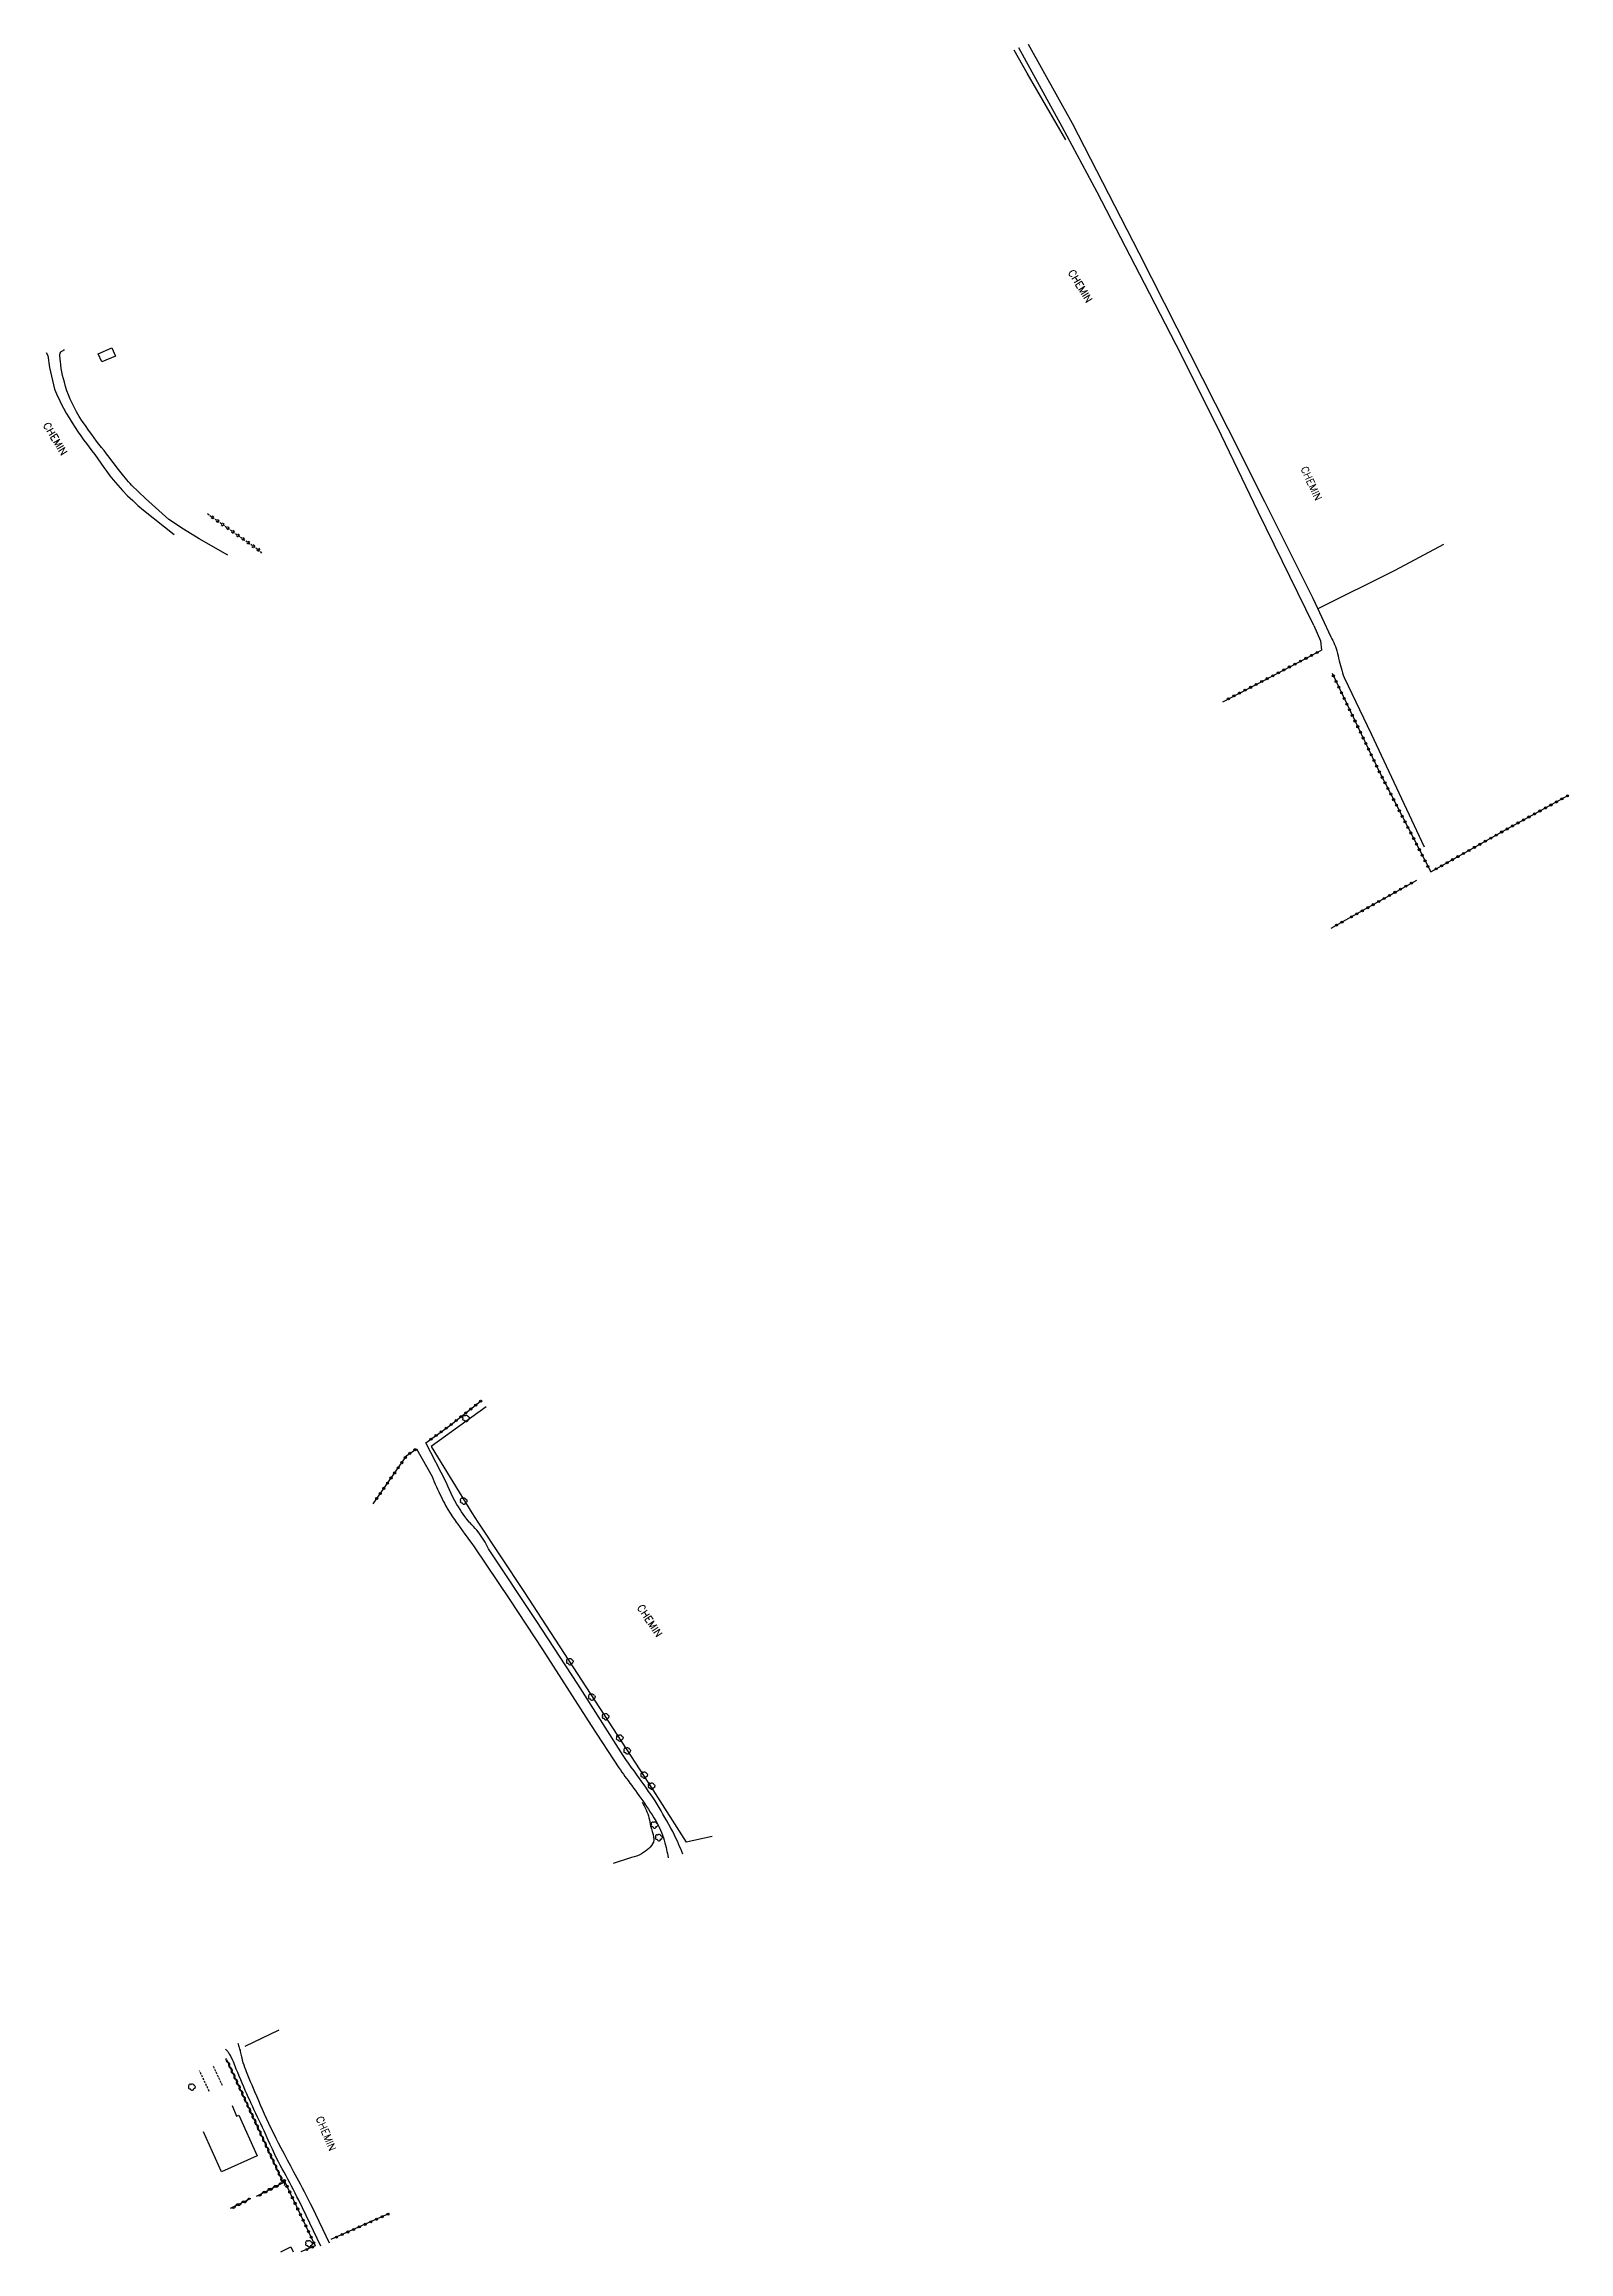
# Model space of a CAD drawing. Header units: millimetres. Extents: x 109230 to 109856, y 121000 to 122001.
# Drawn here: x 109230 to 109595, y 121000 to 121529 of the extents above; entities that cross this region are included whole.
import ezdxf

# ---------------------------------------------------------------- set-up
doc = ezdxf.new("R2010")
doc.units = ezdxf.units.MM
doc.linetypes.add('DASHED', pattern=[0.75, 0.5, -0.25])
doc.layers.get('0').update_dxf_attribs({"linetype": 'CONTINUOUS'})
for name, color, linetype in [('W0071', 7, 'CONTINUOUS'), ('W0101', 7, 'CONTINUOUS'), ('W0104', 1, 'CONTINUOUS'), ('W0112', 1, 'DASHED'), ('W0211', 2, 'CONTINUOUS'), ('W0220', 5, 'DASHED'), ('W0300', 7, 'CONTINUOUS'), ('W0310', 3, 'CONTINUOUS'), ('W0323', 7, 'CONTINUOUS'), ('W0330', 7, 'CONTINUOUS'), ('W0989', 7, 'CONTINUOUS')]:
    doc.layers.add(name, color=color, linetype=linetype)
doc.styles.get("Standard").update_dxf_attribs({"font": 'romans.shx', "width": 0.85})

# ---------------------------------------------------------------- blocks, each defined once
blk = doc.blocks.new('T300')
for p, q in [((-0.8, 0.51), (-0.86, 0.34)), ((-0.86, 0.34), (-0.86, 0.17)), ((-0.86, 0.17), (-0.74, 0.06)), ((-0.69, 0.63), (-0.8, 0.51)), ((-0.8, -0.06), (-0.74, 0.06)), ((-0.74, 0.06), (-0.69, 0.11)), ((-0.57, 0.69), (-0.69, 0.63)), ((-0.46, 0.69), (-0.57, 0.69)), ((-0.29, 0.63), (-0.46, 0.69)), ((-0.29, 0.63), (-0.17, 0.74)), ((-0.23, 0.57), (-0.29, 0.63)), ((-0.17, 0.74), (-0.06, 0.8)), ((-0.06, 0.8), (0.06, 0.8)), ((0.06, 0.8), (0.23, 0.74)), ((0.23, 0.74), (0.34, 0.63)), ((0.34, 0.63), (0.4, 0.51)), ((0.46, 0.46), (0.34, 0.46)), ((0.4, 0.51), (0.4, 0.46)), ((0.57, 0.4), (0.46, 0.46)), ((0.57, 0.4), (0.69, 0.29)), ((0.69, 0.29), (0.74, 0.17)), ((0.74, 0.06), (0.69, -0.17)), ((0.74, 0.17), (0.74, 0.06)), ((-0.8, -0.17), (-0.8, -0.06)), ((-0.8, -0.23), (-0.8, -0.17)), ((-0.74, -0.34), (-0.8, -0.23)), ((-0.69, -0.4), (-0.74, -0.34)), ((-0.51, -0.46), (-0.69, -0.4)), ((-0.4, -0.46), (-0.51, -0.46)), ((-0.4, -0.46), (-0.34, -0.46)), ((-0.34, -0.46), (-0.34, -0.4)), ((-0.34, -0.51), (-0.34, -0.46)), ((-0.29, -0.63), (-0.34, -0.51)), ((-0.17, -0.74), (-0.29, -0.63)), ((-0.06, -0.8), (-0.17, -0.74)), ((0.06, -0.8), (-0.06, -0.8)), ((0.17, -0.74), (0.06, -0.8)), ((0.23, -0.69), (0.17, -0.74)), ((0.29, -0.46), (0.23, -0.46)), ((0.29, -0.63), (0.23, -0.69)), ((0.46, -0.4), (0.29, -0.46)), ((0.34, -0.51), (0.29, -0.63)), ((0.34, -0.51), (0.34, -0.46)), ((0.57, -0.34), (0.46, -0.4)), ((0.63, -0.29), (0.57, -0.34)), ((0.69, -0.17), (0.63, -0.29))]:
    blk.add_line(p, q)
blk = doc.blocks.new('t323o')
at = {"color": 0, "linetype": 'Continuous'}
for radius in [0.25, 0.15]:
    blk.add_circle((0, 0), radius, dxfattribs=at)
blk = doc.blocks.new('t310o')
at = {"color": 0, "linetype": 'Continuous'}
for centre, start, end in [((-0.5, 0.38), 216.8699, 323.1304), ((0.5, -0.37), 36.8699, 143.1303)]:
    blk.add_arc(centre, 0.625, start, end, dxfattribs=at)
blk = doc.blocks.new('t220o')
at = {"color": 0, "linetype": 'Continuous'}
for p, q in [((-0.25, 0.25), (0.25, 0.25)), ((-0.25, -0.25), (0.25, -0.25))]:
    blk.add_line(p, q, dxfattribs=at)

msp = doc.modelspace()

# ---------------------------------------------------------------- linework, layer by layer
at = {"layer": 'W0071'}
for points in [[(109534.32, 121389.98), (109521, 121417.28), (109512.15, 121435.58), (109502.55, 121454.82), (109493.7, 121471.97), (109482.35, 121493.9), (109473.95, 121509.55), (109463.59, 121528.54), (109463.59, 121528.54)], [(109465.8, 121529.41), (109465.8, 121529.41), (109476.33, 121510.48), (109492.37, 121479.37), (109513.68, 121437.22), (109522.48, 121419.72), (109534.08, 121396.58)], [(109254.12, 121420.43), (109250.82, 121423.65), (109250.45, 121424.07), (109250.07, 121424.48), (109249.7, 121424.9), (109249.35, 121425.33), (109248.98, 121425.77), (109248.62, 121426.18), (109247.97, 121427), (109247.33, 121427.83), (109246.7, 121428.65), (109246.07, 121429.5), (109245.45, 121430.33), (109244.82, 121431.17), (109244.22, 121431.93), (109243.62, 121432.7), (109243, 121433.45), (109242.42, 121434.22), (109241.82, 121435), (109241.25, 121435.78), (109240.48, 121436.85), (109239.73, 121437.92), (109239, 121439), (109238.28, 121440.1), (109237.63, 121441.22), (109237.02, 121442.37), (109236.55, 121443.33), (109236.12, 121444.3), (109235.72, 121445.3), (109235.33, 121446.3), (109235, 121447.3), (109234.7, 121448.33), (109234.48, 121449.13), (109234.27, 121449.97), (109234.08, 121450.8), (109233.93, 121451.63), (109233.82, 121452.47), (109233.77, 121453.3), (109233.73, 121453.7), (109233.67, 121454.1), (109233.62, 121454.52), (109233.6, 121454.92), (109233.67, 121455.27), (109233.83, 121455.55), (109233.95, 121455.67), (109234.08, 121455.78), (109234.23, 121455.9), (109234.4, 121455.98), (109234.57, 121456.07), (109234.75, 121456.12)], [(109230.32, 121455.45), (109230.72, 121454.75), (109231.12, 121451.85), (109232.32, 121446.7), (109232.57, 121446.12), (109232.82, 121445.55), (109233.08, 121444.98), (109233.35, 121444.42), (109233.62, 121443.85), (109233.88, 121443.3), (109234.52, 121442.1), (109235.17, 121440.93), (109235.85, 121439.77), (109236.55, 121438.62), (109237.28, 121437.48), (109238.02, 121436.37), (109238.65, 121435.45), (109239.3, 121434.55)], [(109239.3, 121434.55), (109239.97, 121433.67), (109240.63, 121432.78), (109241.3, 121431.9), (109241.97, 121431), (109242.7, 121429.98), (109243.43, 121428.95), (109244.15, 121427.92), (109244.88, 121426.9), (109245.63, 121425.9), (109246.42, 121424.92), (109247.53, 121423.63), (109248.68, 121422.37), (109249.87, 121421.13), (109251.1, 121419.95), (109252.35, 121418.78), (109253.65, 121417.67), (109261.05, 121411.82)], [(109273.87, 121406.87), (109267.03, 121410.77), (109263.28, 121413.08), (109259.75, 121415.45), (109254.12, 121420.43)], [(109534.08, 121396.58), (109538.42, 121387.28)], [(109534.32, 121389.98), (109535.9, 121386.35), (109536.18, 121384.1)], [(109538.42, 121387.28), (109538.65, 121386.83), (109538.88, 121386.37), (109539.1, 121385.9), (109539.3, 121385.43), (109539.48, 121384.95), (109539.67, 121384.47), (109539.83, 121383.9), (109539.98, 121383.32), (109540.12, 121382.72), (109540.23, 121382.13), (109540.37, 121381.53), (109540.52, 121380.95), (109540.68, 121380.38), (109540.85, 121379.82), (109541.02, 121379.25), (109541.2, 121378.68), (109541.38, 121378.12), (109541.57, 121377.55), (109548.08, 121364.02), (109560.78, 121336.95)], [(109319.12, 121192.6), (109322.87, 121185.92), (109323.12, 121185.3), (109323.38, 121184.68), (109323.65, 121184.07), (109323.93, 121183.47), (109324.2, 121182.87), (109324.48, 121182.25), (109324.75, 121181.7), (109325.02, 121181.15), (109325.28, 121180.6), (109325.55, 121180.05), (109325.83, 121179.5), (109326.13, 121178.97), (109326.67, 121178.05), (109327.22, 121177.15), (109327.8, 121176.28), (109328.4, 121175.4), (109328.68, 121175)], [(109331.8, 121175), (109331.55, 121175.27), (109331.17, 121175.73), (109330.75, 121176.3), (109330.33, 121176.87), (109329.95, 121177.45), (109329.57, 121178.05), (109329.2, 121178.65), (109328.83, 121179.25), (109328.35, 121180.1), (109327.88, 121180.97), (109327.43, 121181.85), (109327.02, 121182.73), (109326.62, 121183.63), (109326.23, 121184.55), (109321.4, 121193.98)], [(109328.68, 121175), (109329.02, 121174.53), (109329.62, 121173.67), (109330.17, 121172.9), (109330.72, 121172.13), (109331.28, 121171.37), (109331.85, 121170.6), (109332.43, 121169.83), (109333, 121169.08), (109341.5, 121156.38), (109349.37, 121144.42), (109361.05, 121126.25), (109367.67, 121116.07), (109368.03, 121115.55), (109368.4, 121115.03), (109368.77, 121114.53), (109369.13, 121114.02), (109369.5, 121113.5), (109369.88, 121113), (109370.32, 121112.4), (109370.75, 121111.8), (109371.18, 121111.22), (109371.62, 121110.62), (109372.05, 121110.02), (109372.48, 121109.42), (109372.95, 121108.77), (109373.4, 121108.12), (109373.87, 121107.47), (109374.3, 121106.8), (109374.75, 121106.15), (109375.18, 121105.47), (109375.62, 121104.77), (109376.07, 121104.05), (109376.5, 121103.33), (109376.92, 121102.6), (109377.3, 121101.85), (109377.67, 121101.1), (109377.9, 121100.52), (109378.13, 121099.92), (109378.35, 121099.32), (109378.53, 121098.72), (109378.72, 121098.12), (109378.88, 121097.5), (109379, 121097), (109379.1, 121096.52), (109379.2, 121096.02), (109379.3, 121095.52), (109379.37, 121095.02), (109379.45, 121094.5)], [(109383.02, 121095.37), (109382.75, 121096.02), (109382.5, 121096.63), (109382.23, 121097.23), (109381.98, 121097.85), (109381.7, 121098.45), (109381.43, 121099.05), (109381, 121099.92), (109380.57, 121100.77), (109380.1, 121101.63), (109379.63, 121102.48), (109379.15, 121103.32), (109378.67, 121104.17), (109378.22, 121104.97), (109377.77, 121105.75), (109377.3, 121106.55), (109376.82, 121107.33), (109376.33, 121108.12), (109375.85, 121108.88), (109375.33, 121109.67), (109374.8, 121110.43), (109374.25, 121111.18), (109373.7, 121111.95), (109373.17, 121112.7), (109372.62, 121113.47), (109371.97, 121114.38), (109371.3, 121115.32), (109370.65, 121116.23), (109369.98, 121117.17), (109369.33, 121118.08), (109368.67, 121119.02), (109357.82, 121136.13), (109347.8, 121151.37), (109336.43, 121168.62), (109336.02, 121169.38), (109335.58, 121170.15), (109335.12, 121170.88), (109334.63, 121171.62), (109334.13, 121172.32), (109333.6, 121173.02), (109333.22, 121173.48), (109332.8, 121173.93), (109332.38, 121174.37), (109331.97, 121174.82), (109331.8, 121175)], [(109273.87, 121048.03), (109273.73, 121048.2), (109273.58, 121048.35), (109273.43, 121048.52), (109273.32, 121048.62)], [(109276.33, 121050.03), (109276.4, 121049.82), (109276.48, 121049.52), (109276.57, 121049.23), (109276.65, 121048.93), (109276.73, 121048.63), (109276.82, 121048.33), (109276.88, 121048.03), (109276.95, 121047.73), (109277.02, 121047.42), (109277.08, 121047.12), (109277.15, 121046.8), (109277.22, 121046.5), (109277.37, 121045.95), (109277.53, 121045.4), (109277.72, 121044.85), (109277.9, 121044.3), (109278.1, 121043.75), (109278.3, 121043.22), (109278.6, 121042.42), (109278.93, 121041.62), (109279.27, 121040.82), (109279.62, 121040.03), (109279.97, 121039.23), (109280.32, 121038.45), (109280.77, 121037.38), (109281.22, 121036.32), (109281.68, 121035.25), (109282.15, 121034.18), (109282.62, 121033.13), (109283.1, 121032.08), (109283.65, 121030.87), (109284.23, 121029.68), (109284.82, 121028.48), (109285.42, 121027.3), (109286, 121026.12), (109286.62, 121024.93), (109287.37, 121023.48), (109288.13, 121022.05), (109288.9, 121020.62), (109289.68, 121019.18), (109290.47, 121017.75), (109291.22, 121016.32), (109291.72, 121015.38), (109292.2, 121014.45), (109292.68, 121013.5), (109293.17, 121012.57), (109293.65, 121011.62), (109294.12, 121010.68), (109298.2, 121002.13)], [(109296.18, 121001.33), (109290.92, 121012.38), (109290.48, 121013.23), (109290.05, 121014.07), (109289.62, 121014.9), (109289.18, 121015.73), (109288.75, 121016.57), (109288.3, 121017.4), (109287.85, 121018.25), (109287.4, 121019.08), (109286.93, 121019.93), (109286.48, 121020.77), (109286.03, 121021.62), (109285.6, 121022.45), (109285.07, 121023.53), (109284.57, 121024.62), (109284.07, 121025.72), (109283.58, 121026.82), (109283.08, 121027.92), (109282.58, 121029), (109282.2, 121029.83), (109281.82, 121030.67), (109281.42, 121031.48), (109281.03, 121032.32), (109280.63, 121033.15), (109280.25, 121033.97), (109279.88, 121034.77), (109279.53, 121035.55), (109279.17, 121036.35), (109278.8, 121037.13), (109278.45, 121037.93), (109278.08, 121038.72), (109277.72, 121039.57), (109277.37, 121040.42), (109277, 121041.27), (109276.65, 121042.12), (109276.3, 121042.97), (109275.93, 121043.82), (109275.77, 121044.27), (109275.58, 121044.72), (109275.4, 121045.17), (109275.23, 121045.6), (109275.03, 121046.05), (109274.82, 121046.47), (109274.72, 121046.68), (109274.6, 121046.9), (109274.5, 121047.1), (109274.38, 121047.3), (109274.25, 121047.52), (109274.12, 121047.7), (109274, 121047.87), (109273.87, 121048.03)]]:
    msp.add_lwpolyline(points, dxfattribs=at)
at = {"layer": 'W0101'}
for points in [[(109276.55, 121032.77), (109280.9, 121023.03), (109272.34, 121019.22), (109268.04, 121028.76), (109268.04, 121028.76), (109268.04, 121028.76), (109268.04, 121028.76), (109268.04, 121028.76)], [(109274.94, 121035.07), (109276, 121032.53), (109276.55, 121032.77)]]:
    msp.add_lwpolyline(points, dxfattribs=at)
at = {"layer": 'W0104'}
msp.add_lwpolyline([(109242.83, 121455.15), (109246.12, 121456.58), (109246.95, 121454.62), (109243.68, 121453.2), (109242.83, 121455.15)], close=True, dxfattribs=at)
msp.add_lwpolyline([(109286.6, 121000), (109288.97, 121001.18), (109289.55, 121000)], dxfattribs=at)
at = {"layer": 'W0112'}
for points in [[(109269.45, 121038.48), (109267.12, 121043.43), (109267.12, 121043.43)], [(109272.58, 121039.88), (109270.38, 121044.57), (109270.38, 121044.57)]]:
    msp.add_lwpolyline(points, dxfattribs=at)
at = {"layer": 'W0211'}
for points in [[(109373.23, 121107.82), (109373.5, 121107.37), (109373.75, 121106.92), (109373.98, 121106.47), (109374.2, 121106), (109374.4, 121105.53), (109374.57, 121105.05), (109374.73, 121104.57), (109374.87, 121104.07), (109374.98, 121103.57), (109375.08, 121103.07), (109375.18, 121102.57), (109375.28, 121102.07), (109375.45, 121101.42), (109375.65, 121100.77), (109375.85, 121100.1), (109375.98, 121099.47), (109376.03, 121098.83)], [(109376.03, 121098.83), (109375.93, 121098.27), (109375.75, 121097.87), (109375.48, 121097.47), (109375.17, 121097.08), (109374.82, 121096.72), (109374.45, 121096.38), (109374.08, 121096.08), (109373.6, 121095.73), (109373.07, 121095.42), (109372.5, 121095.13), (109371.92, 121094.9), (109371.32, 121094.73), (109370.72, 121094.6), (109366.29, 121093.1)], [(109390, 121099.63), (109383.77, 121098.23)], [(109278.02, 121049.33), (109286.19, 121053.21)]]:
    msp.add_lwpolyline(points, dxfattribs=at)
at = {"layer": 'W0220'}
msp.add_lwpolyline([(109269, 121416.83), (109281.13, 121408.25), (109281.98, 121407.35)], dxfattribs=at)
at = {"layer": 'W0310'}
for points in [[(109273.61, 121046.1), (109287.17, 121016.58), (109280.73, 121013.3)], [(109279.28, 121012.7), (109274.44, 121010.36)]]:
    msp.add_lwpolyline(points, dxfattribs=at)
at = {"layer": 'W0323'}
for points in [[(109512.49, 121371.73), (109522.6, 121376.97), (109536.18, 121384.1)], [(109538.67, 121378.6), (109550.07, 121354.8), (109562.35, 121330.9)], [(109562.35, 121330.9), (109580.82, 121341.3), (109595.39, 121349.28)], [(109542.02, 121319.38), (109559, 121328.95)], [(109538.43, 121317.45), (109542.02, 121319.38)], [(109321.4, 121193.98), (109327.07, 121198.1), (109334.82, 121204.22)], [(109308.73, 121179.41), (109316.8, 121190.95), (109319.12, 121192.6)], [(109287.43, 121017.1), (109294.85, 121001.42), (109291.43, 121000)], [(109312.6, 121009.17), (109298.58, 121002.93)]]:
    msp.add_lwpolyline(points, dxfattribs=at)
at = {"layer": 'W0330'}
for points in [[(109474.87, 121506.5), (109465.58, 121522.43), (109462.47, 121527.96)], [(109565.44, 121409.39), (109553.77, 121403.18), (109535.27, 121394.03)], [(109335.85, 121202.65), (109322.63, 121193.13), (109332.38, 121177.25), (109333.87, 121175)], [(109333.87, 121175), (109344.87, 121158.32), (109363.02, 121130.42), (109375.8, 121110.82), (109383.77, 121098.23)]]:
    msp.add_lwpolyline(points, dxfattribs=at)

# ---------------------------------------------------------------- block references
at = {"layer": 'W0220'}
for p, rotation in [((109270.22, 121415.97), 324.7240472717932), ((109271.45, 121415.1), 324.7240472717932), ((109272.67, 121414.23), 324.7240472717932), ((109273.9, 121413.37), 324.7240472717932), ((109275.12, 121412.5), 324.7240472717932), ((109276.35, 121411.64), 324.7240472717932), ((109277.57, 121410.77), 324.7240472717932), ((109278.8, 121409.9), 324.7240472717932), ((109280.02, 121409.04), 324.7240472717932), ((109281.23, 121408.15), 313.3634229582745)]:
    msp.add_blockref('t220o', p, dxfattribs=dict(at, rotation=rotation))
at = {"layer": 'W0300'}
for p in [(109331.05, 121199.83), (109330.5, 121180.02), (109355.95, 121141.52), (109361.23, 121133), (109364.52, 121128.33), (109367.92, 121123.2), (109369.7, 121120.12), (109373.78, 121114.3), (109375.55, 121111.68), (109376.23, 121102.35), (109377.28, 121099.32), (109265.32, 121039.48), (109293.4, 121001.93)]:
    msp.add_blockref('T300', p, dxfattribs=at)
at = {"layer": 'W0310'}
for p, rotation in [((109273.91, 121045.46), 294.6615138092112), ((109274.53, 121044.1), 294.6615138092112), ((109275.16, 121042.74), 294.6615138092112), ((109275.79, 121041.37), 294.6615138092112), ((109276.41, 121040.01), 294.6615138092112), ((109277.04, 121038.65), 294.6615138092112), ((109277.66, 121037.28), 294.6615138092112), ((109278.29, 121035.92), 294.6615138092112), ((109278.91, 121034.56), 294.6615138092112), ((109279.54, 121033.19), 294.6615138092112), ((109280.17, 121031.83), 294.6615138092112), ((109280.79, 121030.47), 294.6615138092112), ((109281.42, 121029.1), 294.6615138092112), ((109282.04, 121027.74), 294.6615138092112), ((109282.67, 121026.38), 294.6615138092112), ((109283.3, 121025.01), 294.6615138092112), ((109283.92, 121023.65), 294.6615138092112), ((109284.55, 121022.29), 294.6615138092112), ((109285.17, 121020.92), 294.6615138092112), ((109285.8, 121019.56), 294.6615138092112), ((109286.43, 121018.2), 294.6615138092112), ((109287.05, 121016.83), 294.6615138092112), ((109275.79, 121011.01), 205.8378240639639), ((109277.14, 121011.66), 205.8378240639639), ((109278.49, 121012.32), 205.8378240639639), ((109282.07, 121013.98), 207.033311625867), ((109283.41, 121014.66), 207.033311625867), ((109284.74, 121015.35), 207.033311625867), ((109286.08, 121016.03), 207.033311625867)]:
    msp.add_blockref('t310o', p, dxfattribs=dict(at, rotation=rotation))
at = {"layer": 'W0323'}
for p, rotation in [((109532.44, 121382.13), 27.70583796786247), ((109533.77, 121382.83), 27.70583796786247), ((109535.09, 121383.53), 27.70583796786247), ((109521.81, 121376.56), 27.3989876025805), ((109523.14, 121377.25), 27.70583796786247), ((109524.47, 121377.95), 27.70583796786247), ((109525.8, 121378.65), 27.70583796786247), ((109527.13, 121379.34), 27.70583796786247), ((109528.45, 121380.04), 27.70583796786247), ((109529.78, 121380.74), 27.70583796786247), ((109531.11, 121381.44), 27.70583796786247), ((109539, 121377.91), 295.5940292459846), ((109539.64, 121376.56), 295.5940292459846), ((109513.82, 121372.42), 27.3989876025805), ((109515.15, 121373.11), 27.3989876025805), ((109516.48, 121373.8), 27.3989876025805), ((109517.82, 121374.49), 27.3989876025805), ((109519.15, 121375.18), 27.3989876025805), ((109520.48, 121375.87), 27.3989876025805), ((109540.29, 121375.21), 295.5940292459846), ((109540.94, 121373.86), 295.5940292459846), ((109541.59, 121372.5), 295.5940292459846), ((109542.24, 121371.15), 295.5940292459846), ((109542.88, 121369.8), 295.5940292459846), ((109543.53, 121368.44), 295.5940292459846), ((109544.18, 121367.09), 295.5940292459846), ((109544.83, 121365.74), 295.5940292459846), ((109545.48, 121364.39), 295.5940292459846), ((109546.12, 121363.03), 295.5940292459846), ((109546.77, 121361.68), 295.5940292459846), ((109547.42, 121360.33), 295.5940292459846), ((109548.07, 121358.97), 295.5940292459846), ((109548.72, 121357.62), 295.5940292459846), ((109549.36, 121356.27), 295.5940292459846), ((109550.01, 121354.92), 295.5940292459846), ((109550.69, 121353.58), 297.2001297585206), ((109551.38, 121352.25), 297.2001297585206), ((109552.07, 121350.91), 297.2001297585206), ((109552.75, 121349.58), 297.2001297585206), ((109553.44, 121348.24), 297.2001297585206), ((109554.12, 121346.91), 297.2001297585206), ((109554.81, 121345.58), 297.2001297585206), ((109587.22, 121344.81), 28.71247489938528), ((109588.54, 121345.53), 28.71247489938528), ((109589.86, 121346.25), 28.71247489938528), ((109591.17, 121346.97), 28.71247489938528), ((109592.49, 121347.69), 28.71247489938528), ((109593.8, 121348.41), 28.71247489938528), ((109595.12, 121349.13), 28.71247489938528), ((109555.49, 121344.24), 297.2001297585206), ((109556.18, 121342.91), 297.2001297585206), ((109556.86, 121341.57), 297.2001297585206), ((109557.55, 121340.24), 297.2001297585206), ((109578.03, 121339.73), 29.38676428530896), ((109579.34, 121340.47), 29.38676428530896), ((109580.65, 121341.2), 29.38676428530896), ((109581.96, 121341.93), 28.71247489938528), ((109583.28, 121342.65), 28.71247489938528), ((109584.59, 121343.37), 28.71247489938528), ((109585.91, 121344.09), 28.71247489938528), ((109558.24, 121338.9), 297.2001297585206), ((109558.92, 121337.57), 297.2001297585206), ((109559.61, 121336.24), 297.2001297585206), ((109560.29, 121334.9), 297.2001297585206), ((109568.88, 121334.58), 29.38676428530896), ((109570.19, 121335.32), 29.38676428530896), ((109571.5, 121336.05), 29.38676428530896), ((109572.81, 121336.79), 29.38676428530896), ((109574.11, 121337.52), 29.38676428530896), ((109575.42, 121338.26), 29.38676428530896), ((109576.73, 121339), 29.38676428530896), ((109560.98, 121333.57), 297.2001297585206), ((109561.66, 121332.23), 297.2001297585206), ((109563.66, 121331.64), 29.38676428530896), ((109564.96, 121332.37), 29.38676428530896), ((109566.27, 121333.11), 29.38676428530896), ((109567.58, 121333.84), 29.38676428530896), ((109549.86, 121323.8), 29.39378046245713), ((109551.17, 121324.54), 29.39378046245713), ((109552.47, 121325.27), 29.39378046245713), ((109553.78, 121326.01), 29.39378046245713), ((109555.09, 121326.75), 29.39378046245713), ((109556.39, 121327.48), 29.39378046245713), ((109557.7, 121328.22), 29.39378046245713), ((109539.75, 121318.16), 28.27220701707038), ((109541.07, 121318.88), 28.27220701707038), ((109543.32, 121320.12), 29.39378046245713), ((109544.63, 121320.86), 29.39378046245713), ((109545.94, 121321.59), 29.39378046245713), ((109547.24, 121322.33), 29.39378046245713), ((109548.55, 121323.06), 29.39378046245713), ((109332.17, 121202.12), 38.26661118685678), ((109333.34, 121203.05), 38.26661118685678), ((109334.52, 121203.98), 38.26661118685678), ((109325.04, 121196.63), 35.99790550919924), ((109326.25, 121197.51), 35.99790550919924), ((109327.46, 121198.41), 38.26661118685678), ((109328.63, 121199.34), 38.26661118685678), ((109329.81, 121200.26), 38.26661118685678), ((109330.99, 121201.19), 38.26661118685678), ((109317.55, 121191.48), 35.45572303654865), ((109318.77, 121192.35), 35.45572303654865), ((109322.61, 121194.86), 35.99790550919924), ((109323.83, 121195.75), 35.99790550919924), ((109313.89, 121186.78), 55.02069841098113), ((109314.75, 121188.01), 55.02069841098113), ((109315.61, 121189.24), 55.02069841098113), ((109316.47, 121190.47), 55.02069841098113), ((109309.59, 121180.64), 55.02069841098113), ((109310.45, 121181.87), 55.02069841098113), ((109311.31, 121183.1), 55.02069841098113), ((109312.17, 121184.33), 55.02069841098113), ((109313.03, 121185.56), 55.02069841098113), ((109287.45, 121017.06), 295.3109875752144), ((109288.09, 121015.7), 295.3109875752144), ((109288.74, 121014.35), 295.3109875752144), ((109289.38, 121012.99), 295.3109875752144), ((109290.02, 121011.63), 295.3109875752144), ((109290.66, 121010.28), 295.3109875752144), ((109291.3, 121008.92), 295.3109875752144), ((109291.94, 121007.57), 295.3109875752144), ((109292.58, 121006.21), 295.3109875752144), ((109305.43, 121005.98), 203.9929543880483), ((109306.81, 121006.59), 203.9929543880483), ((109308.18, 121007.2), 203.9929543880483), ((109309.55, 121007.81), 203.9929543880483), ((109310.92, 121008.42), 203.9929543880483), ((109312.29, 121009.03), 203.9929543880483), ((109292.82, 121000.57), 202.5291799981668), ((109293.22, 121004.85), 295.3109875752144), ((109293.87, 121003.5), 295.3109875752144), ((109294.21, 121001.15), 202.5291799981668), ((109294.51, 121002.14), 295.3109875752144), ((109299.95, 121003.54), 203.9929543880483), ((109301.32, 121004.15), 203.9929543880483), ((109302.69, 121004.76), 203.9929543880483), ((109304.06, 121005.37), 203.9929543880483)]:
    msp.add_blockref('t323o', p, dxfattribs=dict(at, rotation=rotation))

# ---------------------------------------------------------------- texts
at = {"layer": 'W0989'}
for rotation, p in [(301.2651, (109475.31, 121474.66)), (301.2651, (109229.51, 121438.04)), (294.6727, (109531.11, 121427.65)), (303.3971, (109371.95, 121154.5)), (292.4908, (109294.99, 121032.07))]:
    msp.add_text('CHEMIN', height=1.75, rotation=rotation, dxfattribs=at).set_placement(p)

doc.saveas('drawing.dxf')
